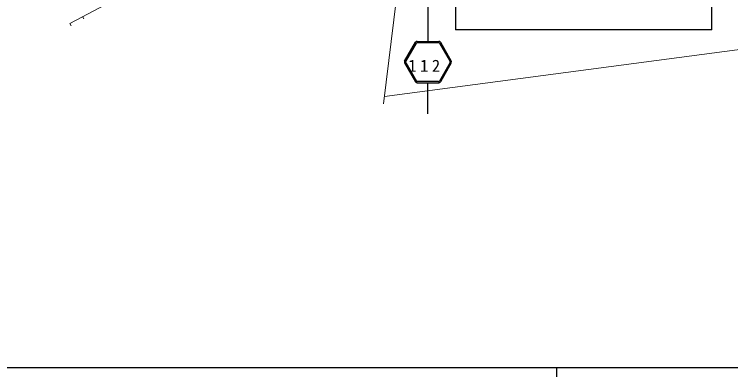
# Model space of a CAD drawing. Units: millimetres, scale not verified. Extents: x 40000 to 680000, y 20000 to 380000.
# Drawn here: x 108977 to 186976, y 204000 to 243475 of the extents above; entities that cross this region are included whole.
import ezdxf

# ---------------------------------------------------------------- set-up
doc = ezdxf.new("R2010")
doc.units = ezdxf.units.MM
doc.header["$LTSCALE"] = 1000
for name, color, linetype, lineweight in [('M-BGD', 7, 'Continuous', 13), ('M-STR-HTXT', 7, 'Continuous', 13), ('M-STR-STRC', 7, 'Continuous', 25), ('M-TTL-BAND', 7, 'Continuous', 25)]:
    doc.layers.add(name, color=color, linetype=linetype, lineweight=lineweight)
doc.styles.add('ＭＳ ゴシック', font='')
doc.styles.get('ＭＳ ゴシック').set_extended_font_data('MS Gothic')

# ---------------------------------------------------------------- blocks, each defined once
blk = doc.blocks.new('BUHIN2')
at = {"color": 7, "linetype": 'Continuous', "lineweight": 13}
blk.add_line((0, 0), (31, -298), dxfattribs=at)

msp = doc.modelspace()

# ---------------------------------------------------------------- linework, layer by layer
at = {"layer": 'M-BGD'}
msp.add_line((115021, 242485), (134463, 252956), dxfattribs=at)
at = {"layer": 'M-STR-HTXT'}
for p, q in [((154892, 280832), (149173, 233737)), ((149270, 234540), (233524, 245654))]:
    msp.add_line(p, q, dxfattribs=at)
at = {"layer": 'M-STR-STRC'}
for p, q in [((157028, 271469), (157028, 241769)), ((184928, 241769), (184928, 271469)), ((154007, 264341), (154007, 240526)), ((184928, 241769), (157028, 241769)), ((151470, 238376), (152656, 240426)), ((151591, 238326), (152759, 240346)), ((152829, 240526), (155196, 240526)), ((152846, 240396), (155179, 240396)), ((155265, 240346), (156433, 238326)), ((155369, 240426), (156554, 238376)), ((151470, 238176), (152656, 236126)), ((151591, 238226), (152759, 236206)), ((156433, 238226), (155265, 236206)), ((156554, 238176), (155369, 236126)), ((152829, 236026), (155196, 236026)), ((155179, 236156), (152846, 236156)), ((153951, 235937), (153951, 232629))]:
    msp.add_line(p, q, dxfattribs=at)
for centre, radius, start, end in [((152829, 240326), 200, 90, 149.96338), ((152846, 240296), 100, 90, 149.96338), ((155179, 240296), 100, 30.03671, 90), ((155196, 240326), 200, 30.03671, 90), ((151643, 238276), 200, 149.96338, 210.0369), ((151678, 238276), 100, 149.96338, 210.0369), ((156347, 238276), 100, 329.96332, 30.03671), ((156381, 238276), 200, 329.96332, 30.03671), ((152829, 236226), 200, 210.0369, 270), ((152846, 236256), 100, 210.0369, 270), ((155179, 236256), 100, 270, 329.96333), ((155196, 236226), 200, 270, 329.96333)]:
    msp.add_arc(centre, radius, start, end, dxfattribs=at)
at = {"layer": 'M-TTL-BAND'}
for p, q in [((40000, 205000), (579000, 205000)), ((168000, 205000), (168000, 204000))]:
    msp.add_line(p, q, dxfattribs=at)

# ---------------------------------------------------------------- block references
at = {"layer": 'M-BGD', "rotation": 22.30494}
for p in [(116409, 243233), (115021, 242485)]:
    msp.add_blockref('BUHIN2', p, dxfattribs=at)

# ---------------------------------------------------------------- texts
at = {"layer": 'M-STR-STRC', "insert": (151864, 237215), "char_height": 1320, "attachment_point": 7, "style": 'ＭＳ ゴシック'}
msp.add_mtext('\\T1.44;112', dxfattribs=at)

doc.saveas('drawing.dxf')
